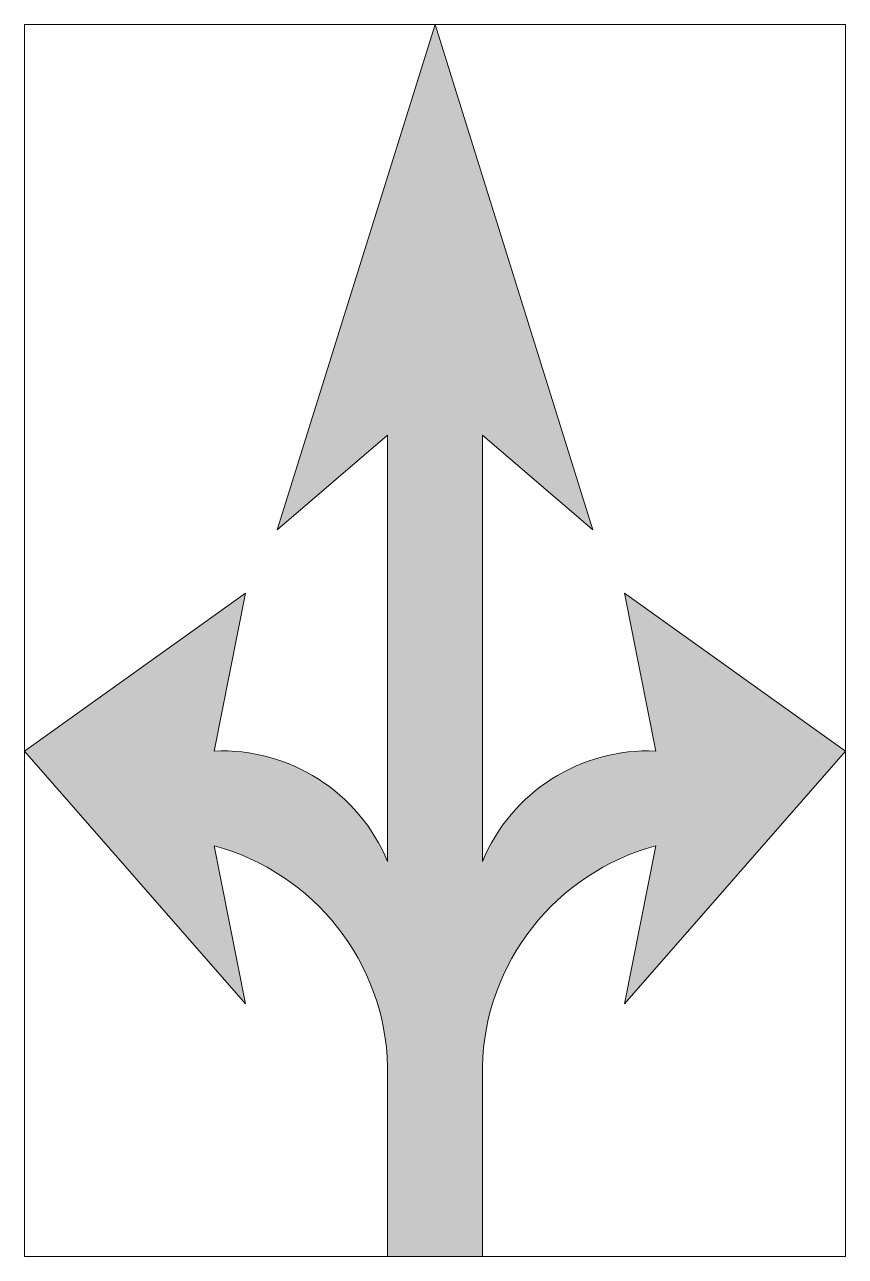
# Model space of a CAD drawing. Extents: x -0.217 to 0.217, y -0.325 to 0.325.
import ezdxf

# ---------------------------------------------------------------- set-up
doc = ezdxf.new("R2010")
doc.units = 0
doc.header["$LTSCALE"] = 0.01
doc.header["$MEASUREMENT"] = 0
doc.layers.get('0').update_dxf_attribs({"lineweight": 20})
doc.layers.get('Defpoints').update_dxf_attribs({"color": 111, "lineweight": 20})

msp = doc.modelspace()

# ---------------------------------------------------------------- hatches: boundary and pattern name
at = {"linetype": 'Continuous', "lineweight": 0}
h = msp.add_hatch(color=0, dxfattribs=at)
h.dxf.hatch_style = 1
h.paths.add_polyline_path([(0.025, 0.10833), (0.08333, 0.05833), (0, 0.325), (-0.08333, 0.05833), (-0.025, 0.10833), (-0.025, -0.11667, 0.315068), (-0.11667, -0.05833), (-0.1, 0.025), (-0.21667, -0.05833), (-0.1, -0.19167), (-0.11667, -0.10833, -0.333146), (-0.025, -0.225), (-0.025, -0.325), (0.025, -0.325), (0.025, -0.225, -0.333146), (0.11667, -0.10833), (0.1, -0.19167), (0.21667, -0.05833), (0.1, 0.025), (0.11667, -0.05833, 0.315068), (0.025, -0.11667)])

# ---------------------------------------------------------------- linework, layer by layer
at = {"color": 0, "linetype": 'Continuous', "lineweight": 0}
msp.add_lwpolyline([(0.025, 0.10833), (0.08333, 0.05833), (0, 0.325), (-0.08333, 0.05833), (-0.025, 0.10833), (-0.025, -0.11667, 0.315068), (-0.11667, -0.05833), (-0.1, 0.025), (-0.21667, -0.05833), (-0.1, -0.19167), (-0.11667, -0.10833, -0.333146), (-0.025, -0.225), (-0.025, -0.325), (0.025, -0.325), (0.025, -0.225, -0.333146), (0.11667, -0.10833), (0.1, -0.19167), (0.21667, -0.05833), (0.1, 0.025), (0.11667, -0.05833, 0.315068), (0.025, -0.11667), (0.025, 0.10833)], format="xyb", close=True, dxfattribs=at)
at = {"layer": 'Defpoints'}
msp.add_lwpolyline([(-0.21667, -0.325), (0.21667, -0.325), (0.21667, 0.325), (-0.21667, 0.325)], close=True, dxfattribs=at)

doc.saveas('drawing.dxf')
